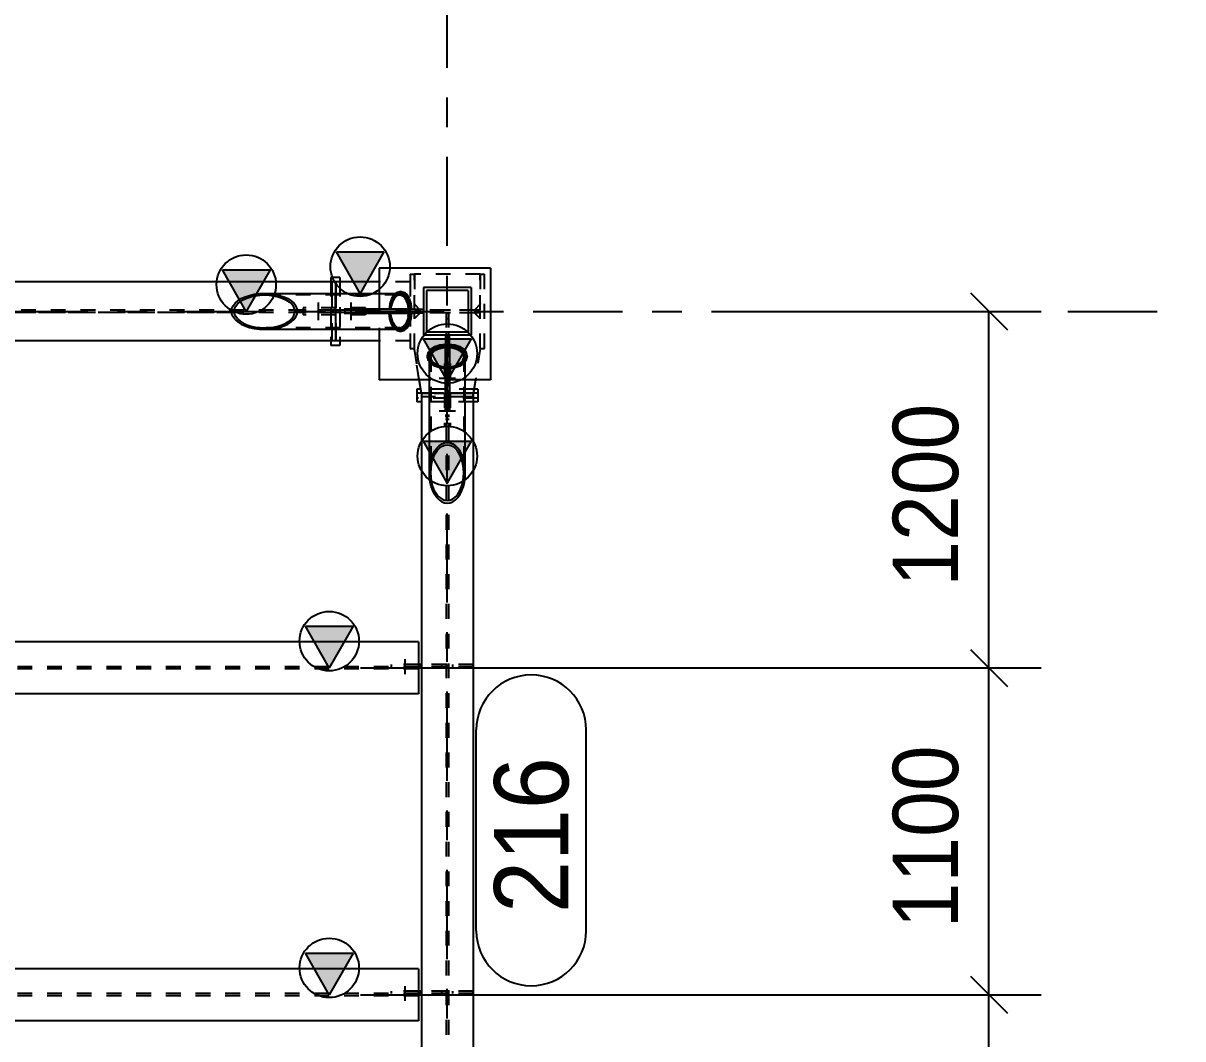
# Model space of a CAD drawing. Header units: millimetres. Extents: x 0 to 594, y 0 to 420.
# Drawn here: x 223.03 to 262.07, y 83.38 to 117.57 of the extents above; entities that cross this region are included whole.
import ezdxf

# ---------------------------------------------------------------- set-up
doc = ezdxf.new("R2010")
doc.units = ezdxf.units.MM
doc.header["$MEASUREMENT"] = 0
for name, pattern in [('XKITLINE00', [0]), ('XKITLINE02', [4, 2, -2]), ('XKITLINE03', [6, 3, -1, 1, -1]), ('XKITLINE04', [3, 0.5, -0.5, 0.5, -0.5, 0.5, -0.5])]:
    doc.linetypes.add(name, pattern=pattern)
for name, color, linetype in [('dimension', 7, 'Continuous'), ('grid', 7, 'Continuous'), ('mark', 7, 'Continuous'), ('part1', 7, 'Continuous')]:
    doc.layers.add(name, color=color, linetype=linetype)
doc.styles.add('STYLE_1', font='ARIAL.TTF', dxfattribs={"height": 0.2})

# ---------------------------------------------------------------- blocks, each defined once
blk = doc.blocks.new('*D1165')
at = {"layer": 'grid', "color": 4, "linetype": 'XKITLINE03'}
blk.add_line((263.741, 1183.221), (263.741, 1267.237), dxfattribs=at)
blk = doc.blocks.new('*D1167')
at = {"layer": 'grid', "color": 4, "linetype": 'XKITLINE03'}
blk.add_line((170.635, 1247.021), (288.503, 1247.021), dxfattribs=at)
blk = doc.blocks.new('*D1189')
at = {"layer": 'part1', "color": 2, "linetype": 'XKITLINE04'}
for p, q in [((262.491, 1248.271), (262.631, 1248.271)), ((262.491, 1248.271), (262.491, 1245.771)), ((262.631, 1247.066), (262.631, 1248.271)), ((264.851, 1247.066), (264.851, 1248.271)), ((264.851, 1248.271), (264.991, 1248.271)), ((264.991, 1245.771), (264.991, 1248.271)), ((264.851, 1247.066), (262.631, 1247.066)), ((262.631, 1245.771), (262.631, 1246.976)), ((264.851, 1246.976), (262.631, 1246.976)), ((264.851, 1245.771), (264.851, 1246.976)), ((262.491, 1245.771), (262.631, 1245.771)), ((264.851, 1245.771), (264.991, 1245.771))]:
    blk.add_line(p, q, dxfattribs=at)
blk = doc.blocks.new('*D1201')
at = {"layer": 'part1', "color": 0, "linetype": 'XKITLINE00'}
for p, q in [((256.971, 1247.021), (256.171, 1248.421)), ((256.171, 1248.421), (257.771, 1248.421)), ((257.771, 1248.421), (256.971, 1247.021)), ((259.971, 1248.016), (214.541, 1248.016)), ((259.851, 1248.016), (259.851, 1247.626)), ((259.971, 1248.016), (259.971, 1247.626)), ((259.851, 1246.416), (259.851, 1246.026)), ((259.971, 1246.416), (259.971, 1246.026)), ((259.971, 1246.026), (214.541, 1246.026))]:
    blk.add_line(p, q, dxfattribs=at)
at = {"layer": 'part1', "color": 2, "linetype": 'XKITLINE04'}
for p, q in [((259.851, 1247.626), (259.851, 1246.416)), ((259.971, 1247.626), (259.971, 1246.416)), ((259.971, 1247.061), (259.971, 1247.618)), ((259.891, 1247.061), (211.166, 1247.061)), ((259.591, 1247.061), (259.591, 1246.981)), ((259.891, 1247.061), (259.595, 1247.061)), ((259.891, 1247.061), (259.891, 1246.981)), ((259.971, 1246.981), (259.971, 1247.061)), ((256.48, 1246.981), (211.166, 1246.981)), ((259.891, 1246.981), (218.369, 1246.981)), ((259.971, 1246.981), (259.971, 1246.416))]:
    blk.add_line(p, q, dxfattribs=at)
at = {"layer": 'part1', "color": 0, "linetype": 'XKITLINE00'}
blk.add_circle((256.971, 1247.921), 1, dxfattribs=at)
at = {"layer": 'part1', "color": 0}
blk.add_solid([(256.171, 1248.421), (257.771, 1248.421), (256.171, 1248.421), (256.971, 1247.021)], dxfattribs=at)
blk = doc.blocks.new('*D1202')
at = {"layer": 'part1', "color": 0, "linetype": 'XKITLINE00'}
for p, q in [((263.741, 1244.699), (262.941, 1246.099)), ((262.941, 1246.099), (264.541, 1246.099)), ((264.541, 1246.099), (263.741, 1244.699)), ((263.136, 1245.481), (263.143, 1245.537)), ((263.136, 1241.587), (263.136, 1245.481)), ((263.143, 1245.537), (263.165, 1245.591)), ((263.165, 1245.591), (263.202, 1245.643)), ((263.202, 1245.643), (263.251, 1245.691)), ((263.251, 1245.691), (263.313, 1245.734)), ((263.313, 1245.734), (263.385, 1245.77)), ((263.385, 1245.77), (263.466, 1245.8)), ((263.466, 1245.8), (263.554, 1245.821)), ((263.554, 1245.821), (263.646, 1245.834)), ((263.646, 1245.834), (263.671, 1245.835)), ((263.671, 1245.835), (263.671, 1244.207)), ((263.811, 1245.835), (263.811, 1244.207)), ((263.811, 1245.835), (263.835, 1245.834)), ((263.835, 1245.834), (263.928, 1245.821)), ((263.928, 1245.821), (264.015, 1245.8)), ((264.015, 1245.8), (264.096, 1245.77)), ((264.096, 1245.77), (264.168, 1245.734)), ((264.168, 1245.734), (264.23, 1245.691)), ((264.23, 1245.691), (264.28, 1245.643)), ((264.316, 1245.591), (264.28, 1245.643)), ((264.338, 1245.537), (264.316, 1245.591)), ((264.346, 1245.481), (264.338, 1245.537)), ((264.346, 1241.587), (264.346, 1245.481)), ((263.671, 1244.207), (263.741, 1244.21)), ((263.741, 1244.21), (263.811, 1244.207)), ((263.313, 1242.31), (263.385, 1242.414)), ((263.348, 1242.25), (263.414, 1242.346)), ((263.385, 1242.414), (263.466, 1242.498)), ((263.414, 1242.346), (263.489, 1242.422)), ((263.466, 1242.498), (263.554, 1242.559)), ((263.489, 1242.422), (263.569, 1242.479)), ((263.554, 1242.559), (263.646, 1242.597)), ((263.569, 1242.479), (263.654, 1242.513)), ((263.646, 1242.597), (263.741, 1242.609)), ((263.654, 1242.513), (263.741, 1242.525)), ((263.741, 1242.609), (263.835, 1242.597)), ((263.741, 1242.525), (263.827, 1242.513)), ((263.827, 1242.513), (263.912, 1242.479)), ((263.835, 1242.597), (263.928, 1242.559)), ((263.912, 1242.479), (263.993, 1242.422)), ((263.928, 1242.559), (264.015, 1242.498)), ((264.067, 1242.346), (263.993, 1242.422)), ((264.096, 1242.414), (264.015, 1242.498)), ((264.133, 1242.25), (264.067, 1242.346)), ((264.168, 1242.31), (264.096, 1242.414)), ((263.165, 1241.903), (263.202, 1242.051)), ((263.202, 1242.051), (263.251, 1242.188)), ((263.213, 1241.877), (263.246, 1242.013)), ((263.246, 1242.013), (263.292, 1242.138)), ((263.251, 1242.188), (263.313, 1242.31)), ((263.292, 1242.138), (263.348, 1242.25)), ((264.19, 1242.138), (264.133, 1242.25)), ((264.23, 1242.188), (264.168, 1242.31)), ((264.235, 1242.013), (264.19, 1242.138)), ((264.28, 1242.051), (264.23, 1242.188)), ((264.268, 1241.877), (264.235, 1242.013)), ((264.316, 1241.903), (264.28, 1242.051)), ((263.136, 1241.587), (263.143, 1241.747)), ((263.143, 1241.427), (263.136, 1241.587)), ((263.143, 1241.747), (263.165, 1241.903)), ((263.186, 1241.587), (263.192, 1241.734)), ((263.192, 1241.44), (263.186, 1241.587)), ((263.192, 1241.734), (263.213, 1241.877)), ((264.289, 1241.734), (264.268, 1241.877)), ((264.296, 1241.587), (264.289, 1241.734)), ((264.289, 1241.44), (264.296, 1241.587)), ((264.338, 1241.747), (264.316, 1241.903)), ((264.346, 1241.587), (264.338, 1241.747)), ((264.338, 1241.427), (264.346, 1241.587)), ((263.165, 1241.271), (263.143, 1241.427)), ((263.202, 1241.123), (263.165, 1241.271)), ((263.213, 1241.297), (263.192, 1241.44)), ((263.246, 1241.161), (263.213, 1241.297)), ((263.292, 1241.036), (263.246, 1241.161)), ((264.19, 1241.036), (264.235, 1241.161)), ((264.235, 1241.161), (264.268, 1241.297)), ((264.268, 1241.297), (264.289, 1241.44)), ((264.28, 1241.123), (264.316, 1241.271)), ((264.316, 1241.271), (264.338, 1241.427)), ((263.251, 1240.986), (263.202, 1241.123)), ((263.313, 1240.864), (263.251, 1240.986)), ((263.348, 1240.924), (263.292, 1241.036)), ((263.385, 1240.76), (263.313, 1240.864)), ((263.414, 1240.828), (263.348, 1240.924)), ((263.489, 1240.751), (263.414, 1240.828)), ((263.993, 1240.751), (264.067, 1240.828)), ((264.067, 1240.828), (264.133, 1240.924)), ((264.096, 1240.76), (264.168, 1240.864)), ((264.133, 1240.924), (264.19, 1241.036)), ((264.168, 1240.864), (264.23, 1240.986)), ((264.23, 1240.986), (264.28, 1241.123)), ((263.466, 1240.676), (263.385, 1240.76)), ((263.466, 1240.676), (263.554, 1240.615)), ((263.489, 1240.751), (263.569, 1240.695)), ((263.554, 1240.615), (263.646, 1240.577)), ((263.569, 1240.695), (263.654, 1240.661)), ((263.646, 1240.577), (263.741, 1240.565)), ((263.654, 1240.661), (263.741, 1240.649)), ((263.741, 1240.649), (263.827, 1240.661)), ((263.741, 1240.565), (263.835, 1240.577)), ((263.827, 1240.661), (263.912, 1240.695)), ((263.835, 1240.577), (263.928, 1240.615)), ((263.912, 1240.695), (263.993, 1240.751)), ((263.928, 1240.615), (264.015, 1240.676)), ((264.015, 1240.676), (264.096, 1240.76))]:
    blk.add_line(p, q, dxfattribs=at)
at = {"layer": 'part1', "color": 2, "linetype": 'XKITLINE04'}
for p, q in [((263.143, 1245.425), (263.136, 1245.481)), ((263.186, 1245.481), (263.192, 1245.532)), ((263.192, 1245.429), (263.186, 1245.481)), ((263.186, 1245.481), (263.186, 1241.587)), ((263.192, 1245.532), (263.213, 1245.582)), ((263.213, 1245.582), (263.246, 1245.63)), ((263.246, 1245.63), (263.292, 1245.674)), ((263.292, 1245.674), (263.348, 1245.713)), ((263.348, 1245.713), (263.414, 1245.746)), ((263.414, 1245.746), (263.489, 1245.773)), ((263.489, 1245.773), (263.569, 1245.793)), ((263.569, 1245.793), (263.654, 1245.805)), ((263.654, 1245.805), (263.671, 1245.806)), ((263.671, 1245.806), (263.671, 1245.835)), ((263.811, 1245.806), (263.827, 1245.805)), ((263.827, 1245.805), (263.912, 1245.793)), ((263.912, 1245.793), (263.993, 1245.773)), ((263.993, 1245.773), (264.067, 1245.746)), ((264.067, 1245.746), (264.133, 1245.713)), ((264.133, 1245.713), (264.19, 1245.674)), ((264.19, 1245.674), (264.235, 1245.63)), ((264.268, 1245.582), (264.235, 1245.63)), ((264.289, 1245.532), (264.268, 1245.582)), ((264.296, 1245.481), (264.289, 1245.532)), ((264.289, 1245.429), (264.296, 1245.481)), ((264.296, 1245.481), (264.296, 1241.587)), ((264.338, 1245.425), (264.346, 1245.481)), ((263.165, 1245.37), (263.143, 1245.425)), ((263.202, 1245.318), (263.165, 1245.37)), ((263.213, 1245.379), (263.192, 1245.429)), ((263.251, 1245.27), (263.202, 1245.318)), ((263.246, 1245.331), (263.213, 1245.379)), ((263.246, 1245.331), (263.292, 1245.287)), ((263.251, 1245.27), (263.313, 1245.227)), ((263.292, 1245.287), (263.348, 1245.248)), ((263.313, 1245.227), (263.385, 1245.191)), ((263.348, 1245.248), (263.414, 1245.215)), ((263.385, 1245.191), (263.466, 1245.161)), ((263.414, 1245.215), (263.489, 1245.188)), ((263.466, 1245.161), (263.554, 1245.14)), ((263.489, 1245.188), (263.569, 1245.168)), ((263.554, 1245.14), (263.646, 1245.127)), ((263.569, 1245.168), (263.654, 1245.156)), ((263.646, 1245.127), (263.671, 1245.126)), ((263.654, 1245.156), (263.671, 1245.155)), ((263.811, 1245.155), (263.827, 1245.156)), ((263.811, 1245.126), (263.835, 1245.127)), ((263.827, 1245.156), (263.912, 1245.168)), ((263.835, 1245.127), (263.928, 1245.14)), ((263.912, 1245.168), (263.993, 1245.188)), ((263.928, 1245.14), (264.015, 1245.161)), ((263.993, 1245.188), (264.067, 1245.215)), ((264.015, 1245.161), (264.096, 1245.191)), ((264.067, 1245.215), (264.133, 1245.248)), ((264.096, 1245.191), (264.168, 1245.227)), ((264.133, 1245.248), (264.19, 1245.287)), ((264.168, 1245.227), (264.23, 1245.27)), ((264.19, 1245.287), (264.235, 1245.331)), ((264.23, 1245.27), (264.28, 1245.318)), ((264.235, 1245.331), (264.268, 1245.379)), ((264.268, 1245.379), (264.289, 1245.429)), ((264.28, 1245.318), (264.316, 1245.37)), ((264.316, 1245.37), (264.338, 1245.425)), ((263.671, 1244.207), (263.671, 1243.498)), ((263.671, 1244.178), (263.741, 1244.181)), ((263.741, 1244.181), (263.811, 1244.178)), ((263.811, 1244.207), (263.811, 1243.498)), ((263.671, 1243.527), (263.741, 1243.524)), ((263.741, 1243.524), (263.811, 1243.527)), ((263.671, 1243.498), (263.741, 1243.494)), ((263.741, 1243.494), (263.811, 1243.498))]:
    blk.add_line(p, q, dxfattribs=at)
at = {"layer": 'part1', "color": 0, "linetype": 'XKITLINE00'}
blk.add_circle((263.741, 1245.599), 1, dxfattribs=at)
at = {"layer": 'part1', "color": 0}
blk.add_solid([(262.941, 1246.099), (264.541, 1246.099), (262.941, 1246.099), (263.741, 1244.699)], dxfattribs=at)
blk = doc.blocks.new('*D1204')
at = {"layer": 'part1', "color": 0, "linetype": 'XKITLINE00'}
for p, q in [((259.766, 1235.021), (258.966, 1236.421)), ((258.966, 1236.421), (260.566, 1236.421)), ((260.566, 1236.421), (259.766, 1235.021)), ((230.216, 1235.896), (230.216, 1234.146)), ((262.766, 1235.896), (230.216, 1235.896)), ((262.766, 1235.896), (262.766, 1234.146)), ((262.766, 1234.146), (230.216, 1234.146))]:
    blk.add_line(p, q, dxfattribs=at)
at = {"layer": 'part1', "color": 2, "linetype": 'XKITLINE04'}
for p, q in [((262.766, 1235.056), (230.216, 1235.056)), ((262.766, 1234.986), (230.216, 1234.986))]:
    blk.add_line(p, q, dxfattribs=at)
at = {"layer": 'part1', "color": 0, "linetype": 'XKITLINE00'}
blk.add_circle((259.766, 1235.921), 1, dxfattribs=at)
at = {"layer": 'part1', "color": 0}
blk.add_solid([(258.966, 1236.421), (260.566, 1236.421), (258.966, 1236.421), (259.766, 1235.021)], dxfattribs=at)
blk = doc.blocks.new('*D1205')
at = {"layer": 'part1', "color": 0, "linetype": 'XKITLINE00'}
for p, q in [((259.766, 1224.021), (258.966, 1225.421)), ((258.966, 1225.421), (260.566, 1225.421)), ((260.566, 1225.421), (259.766, 1224.021)), ((230.216, 1224.896), (230.216, 1223.146)), ((262.766, 1224.896), (230.216, 1224.896)), ((262.766, 1224.896), (262.766, 1223.146)), ((262.766, 1223.146), (230.216, 1223.146))]:
    blk.add_line(p, q, dxfattribs=at)
at = {"layer": 'part1', "color": 2, "linetype": 'XKITLINE04'}
for p, q in [((262.766, 1224.056), (230.216, 1224.056)), ((262.766, 1223.986), (230.216, 1223.986))]:
    blk.add_line(p, q, dxfattribs=at)
at = {"layer": 'part1', "color": 0, "linetype": 'XKITLINE00'}
blk.add_circle((259.766, 1224.921), 1, dxfattribs=at)
at = {"layer": 'part1', "color": 0}
blk.add_solid([(258.966, 1225.421), (260.566, 1225.421), (258.966, 1225.421), (259.766, 1224.021)], dxfattribs=at)
blk = doc.blocks.new('*D1207')
at = {"layer": 'part1', "color": 0, "linetype": 'XKITLINE00'}
for p, q in [((259.991, 1248.016), (259.991, 1247.626)), ((261.441, 1248.016), (259.991, 1248.016)), ((259.991, 1246.416), (259.991, 1246.026)), ((261.441, 1246.026), (259.991, 1246.026))]:
    blk.add_line(p, q, dxfattribs=at)
at = {"layer": 'part1', "color": 2, "linetype": 'XKITLINE04'}
for p, q in [((262.491, 1248.016), (261.441, 1248.016)), ((262.491, 1248.016), (262.491, 1246.026)), ((259.991, 1247.626), (259.991, 1246.416)), ((262.491, 1247.061), (259.991, 1247.061)), ((260.291, 1247.061), (260.291, 1246.981)), ((262.491, 1246.981), (259.991, 1246.981)), ((262.491, 1246.026), (261.441, 1246.026))]:
    blk.add_line(p, q, dxfattribs=at)
blk = doc.blocks.new('*D1208')
at = {"layer": 'part1', "color": 0, "linetype": 'XKITLINE00'}
for p, q in [((265.191, 1248.471), (261.441, 1248.471)), ((261.441, 1248.471), (261.441, 1247.626)), ((265.191, 1248.471), (265.191, 1244.721)), ((261.441, 1247.091), (261.441, 1247.081)), ((261.441, 1246.961), (261.441, 1246.951)), ((261.441, 1246.416), (261.441, 1244.721)), ((263.136, 1244.721), (261.441, 1244.721)), ((263.681, 1244.721), (263.671, 1244.721)), ((263.811, 1244.721), (263.801, 1244.721)), ((265.191, 1244.721), (264.346, 1244.721))]:
    blk.add_line(p, q, dxfattribs=at)
at = {"layer": 'part1', "color": 2, "linetype": 'XKITLINE04'}
for p, q in [((261.441, 1248.471), (261.441, 1244.721)), ((261.441, 1247.626), (261.441, 1247.091)), ((261.441, 1247.081), (261.441, 1246.961)), ((265.191, 1244.721), (261.441, 1244.721)), ((263.801, 1244.721), (263.681, 1244.721)), ((264.346, 1244.721), (263.811, 1244.721))]:
    blk.add_line(p, q, dxfattribs=at)
blk = doc.blocks.new('*D1209')
at = {"layer": 'part1', "color": 0, "linetype": 'XKITLINE00'}
for p, q in [((263.681, 1246.221), (263.681, 1244.208)), ((263.801, 1246.221), (263.801, 1244.208)), ((263.681, 1244.345), (263.801, 1244.345))]:
    blk.add_line(p, q, dxfattribs=at)
at = {"layer": 'part1', "color": 2, "linetype": 'XKITLINE04'}
for p, q in [((263.681, 1246.221), (263.801, 1246.221)), ((263.681, 1246.221), (263.801, 1246.221)), ((263.681, 1246.021), (263.801, 1246.021)), ((263.681, 1244.721), (263.801, 1244.721)), ((263.681, 1244.345), (263.681, 1243.392)), ((263.801, 1244.345), (263.801, 1243.392)), ((263.681, 1243.392), (263.801, 1243.392))]:
    blk.add_line(p, q, dxfattribs=at)
blk = doc.blocks.new('*D1210')
at = {"layer": 'part1', "color": 2, "linetype": 'XKITLINE04'}
for p, q in [((260.899, 1247.081), (260.023, 1247.081)), ((260.023, 1246.961), (260.023, 1247.081)), ((261.441, 1246.961), (261.441, 1247.081)), ((262.741, 1246.961), (262.741, 1247.081)), ((262.941, 1247.081), (262.941, 1246.961)), ((260.899, 1246.961), (260.023, 1246.961))]:
    blk.add_line(p, q, dxfattribs=at)
at = {"layer": 'part1', "color": 0, "linetype": 'XKITLINE00'}
for p, q in [((262.941, 1247.081), (260.771, 1247.081)), ((260.899, 1246.961), (260.899, 1247.081)), ((262.941, 1246.961), (260.771, 1246.961))]:
    blk.add_line(p, q, dxfattribs=at)
blk = doc.blocks.new('*D1211')
at = {"layer": 'part1', "color": 2, "linetype": 'XKITLINE04'}
for p, q in [((262.55, 1246.961), (261.779, 1246.961)), ((261.804, 1246.77), (261.78, 1246.951)), ((261.859, 1246.601), (261.804, 1246.77)), ((261.804, 1246.77), (261.855, 1246.77)), ((261.855, 1246.77), (261.829, 1246.961)), ((261.909, 1246.601), (261.855, 1246.77)), ((261.937, 1246.469), (261.859, 1246.601)), ((261.988, 1246.469), (261.909, 1246.601)), ((261.998, 1246.416), (261.937, 1246.469)), ((262.084, 1246.385), (261.988, 1246.469)), ((262.19, 1246.356), (262.084, 1246.385))]:
    blk.add_line(p, q, dxfattribs=at)
at = {"layer": 'part1', "color": 0, "linetype": 'XKITLINE00'}
for p, q in [((261.78, 1246.951), (261.779, 1246.961)), ((262.42, 1246.601), (262.474, 1246.77)), ((262.47, 1246.601), (262.525, 1246.77)), ((262.474, 1246.77), (262.499, 1246.961)), ((262.474, 1246.77), (262.525, 1246.77)), ((262.525, 1246.77), (262.55, 1246.961)), ((262.034, 1246.385), (261.998, 1246.416)), ((262.034, 1246.385), (262.139, 1246.356)), ((262.139, 1246.356), (262.245, 1246.385)), ((262.139, 1246.356), (262.19, 1246.356)), ((262.19, 1246.356), (262.295, 1246.385)), ((262.245, 1246.385), (262.341, 1246.469)), ((262.295, 1246.385), (262.391, 1246.469)), ((262.341, 1246.469), (262.42, 1246.601)), ((262.391, 1246.469), (262.47, 1246.601))]:
    blk.add_line(p, q, dxfattribs=at)
blk = doc.blocks.new('*D1212')
at = {"layer": 'part1', "color": 0, "linetype": 'XKITLINE00'}
for p, q in [((263.321, 1245.834), (263.49, 1245.893)), ((263.321, 1245.786), (263.49, 1245.845)), ((263.49, 1245.893), (263.681, 1245.921)), ((263.49, 1245.845), (263.49, 1245.893)), ((263.49, 1245.845), (263.681, 1245.872)), ((263.076, 1245.529), (263.105, 1245.644)), ((263.076, 1245.481), (263.105, 1245.595)), ((263.076, 1245.481), (263.076, 1245.529)), ((263.105, 1245.366), (263.076, 1245.481)), ((263.105, 1245.644), (263.189, 1245.749)), ((263.105, 1245.595), (263.189, 1245.7)), ((263.189, 1245.749), (263.321, 1245.834)), ((263.189, 1245.7), (263.321, 1245.786)), ((263.136, 1245.327), (263.105, 1245.366)), ((263.681, 1245.089), (263.671, 1245.09))]:
    blk.add_line(p, q, dxfattribs=at)
at = {"layer": 'part1', "color": 2, "linetype": 'XKITLINE04'}
for p, q in [((263.681, 1245.921), (263.681, 1245.089)), ((263.105, 1245.414), (263.076, 1245.529)), ((263.189, 1245.309), (263.105, 1245.414)), ((263.189, 1245.261), (263.136, 1245.327)), ((263.321, 1245.224), (263.189, 1245.309)), ((263.321, 1245.175), (263.189, 1245.261)), ((263.49, 1245.164), (263.321, 1245.224)), ((263.49, 1245.116), (263.321, 1245.175)), ((263.49, 1245.116), (263.49, 1245.164)), ((263.681, 1245.137), (263.49, 1245.164)), ((263.671, 1245.09), (263.49, 1245.116))]:
    blk.add_line(p, q, dxfattribs=at)
blk = doc.blocks.new('*D1213')
at = {"layer": 'part1', "color": 2, "linetype": 'XKITLINE04'}
for p, q in [((261.859, 1247.44), (261.804, 1247.271)), ((261.909, 1247.44), (261.855, 1247.271)), ((261.937, 1247.573), (261.859, 1247.44)), ((261.988, 1247.573), (261.909, 1247.44)), ((261.998, 1247.626), (261.937, 1247.573)), ((262.084, 1247.657), (261.988, 1247.573)), ((262.19, 1247.686), (262.084, 1247.657)), ((262.55, 1247.081), (261.779, 1247.081)), ((261.804, 1247.271), (261.78, 1247.091)), ((261.804, 1247.271), (261.855, 1247.271)), ((261.855, 1247.271), (261.829, 1247.081))]:
    blk.add_line(p, q, dxfattribs=at)
at = {"layer": 'part1', "color": 0, "linetype": 'XKITLINE00'}
for p, q in [((262.034, 1247.657), (261.998, 1247.626)), ((262.034, 1247.657), (262.139, 1247.686)), ((262.139, 1247.686), (262.19, 1247.686)), ((262.139, 1247.686), (262.245, 1247.657)), ((262.19, 1247.686), (262.295, 1247.657)), ((262.245, 1247.657), (262.341, 1247.573)), ((262.295, 1247.657), (262.391, 1247.573)), ((262.42, 1247.44), (262.341, 1247.573)), ((262.47, 1247.44), (262.391, 1247.573)), ((262.474, 1247.271), (262.42, 1247.44)), ((262.525, 1247.271), (262.47, 1247.44)), ((261.78, 1247.091), (261.779, 1247.081)), ((262.474, 1247.271), (262.525, 1247.271)), ((262.499, 1247.081), (262.474, 1247.271)), ((262.55, 1247.081), (262.525, 1247.271))]:
    blk.add_line(p, q, dxfattribs=at)
blk = doc.blocks.new('*D1214')
at = {"layer": 'part1', "color": 2, "linetype": 'XKITLINE04'}
for p, q in [((263.801, 1245.921), (263.801, 1245.089)), ((264.406, 1245.529), (264.377, 1245.414)), ((263.991, 1245.164), (263.801, 1245.137)), ((263.991, 1245.116), (263.811, 1245.09)), ((264.16, 1245.224), (263.991, 1245.164)), ((264.16, 1245.175), (263.991, 1245.116)), ((263.991, 1245.116), (263.991, 1245.164)), ((264.292, 1245.309), (264.16, 1245.224)), ((264.292, 1245.261), (264.16, 1245.175)), ((264.377, 1245.414), (264.292, 1245.309)), ((264.346, 1245.327), (264.292, 1245.261))]:
    blk.add_line(p, q, dxfattribs=at)
at = {"layer": 'part1', "color": 0, "linetype": 'XKITLINE00'}
for p, q in [((263.801, 1245.921), (263.991, 1245.893)), ((263.801, 1245.872), (263.991, 1245.845)), ((263.991, 1245.893), (264.16, 1245.834)), ((263.991, 1245.845), (263.991, 1245.893)), ((263.991, 1245.845), (264.16, 1245.786)), ((264.16, 1245.834), (264.292, 1245.749)), ((264.16, 1245.786), (264.292, 1245.7)), ((264.377, 1245.644), (264.292, 1245.749)), ((264.377, 1245.595), (264.292, 1245.7)), ((264.406, 1245.529), (264.377, 1245.644)), ((264.406, 1245.481), (264.377, 1245.595)), ((264.377, 1245.366), (264.406, 1245.481)), ((264.406, 1245.481), (264.406, 1245.529)), ((263.811, 1245.09), (263.801, 1245.089)), ((264.377, 1245.366), (264.346, 1245.327))]:
    blk.add_line(p, q, dxfattribs=at)
blk = doc.blocks.new('*D1215')
at = {"layer": 'part1', "color": 0, "linetype": 'XKITLINE00'}
for p, q in [((260.805, 1247.626), (260.005, 1249.026)), ((260.005, 1249.026), (261.605, 1249.026)), ((261.605, 1249.026), (260.805, 1247.626)), ((256.687, 1247.376), (256.8, 1247.449)), ((256.761, 1247.347), (256.865, 1247.413)), ((256.8, 1247.449), (256.933, 1247.51)), ((256.865, 1247.413), (256.987, 1247.47)), ((256.933, 1247.51), (257.082, 1247.56)), ((256.987, 1247.47), (257.123, 1247.515)), ((257.082, 1247.56), (257.243, 1247.596)), ((257.123, 1247.515), (257.271, 1247.549)), ((257.243, 1247.596), (257.413, 1247.618)), ((257.271, 1247.549), (257.427, 1247.569)), ((257.413, 1247.618), (257.587, 1247.626)), ((257.427, 1247.569), (257.587, 1247.576)), ((257.587, 1247.626), (262.139, 1247.626)), ((257.587, 1247.626), (257.76, 1247.618)), ((257.587, 1247.576), (257.746, 1247.569)), ((257.746, 1247.569), (257.902, 1247.549)), ((257.76, 1247.618), (257.93, 1247.596)), ((257.902, 1247.549), (258.05, 1247.515)), ((257.93, 1247.596), (258.091, 1247.56)), ((258.05, 1247.515), (258.186, 1247.47)), ((258.091, 1247.56), (258.24, 1247.51)), ((258.186, 1247.47), (258.308, 1247.413)), ((258.24, 1247.51), (258.373, 1247.449)), ((258.308, 1247.413), (258.412, 1247.347)), ((258.373, 1247.449), (258.486, 1247.376)), ((262.139, 1247.626), (262.191, 1247.618)), ((262.191, 1247.618), (262.241, 1247.596)), ((262.241, 1247.596), (262.289, 1247.56)), ((262.333, 1247.51), (262.289, 1247.56)), ((262.372, 1247.449), (262.333, 1247.51)), ((262.405, 1247.376), (262.372, 1247.449)), ((256.474, 1247.021), (256.488, 1247.115)), ((256.488, 1246.926), (256.474, 1247.021)), ((256.488, 1247.115), (256.529, 1247.208)), ((256.529, 1247.208), (256.596, 1247.295)), ((256.566, 1247.021), (256.579, 1247.108)), ((256.579, 1246.934), (256.566, 1247.021)), ((256.579, 1247.108), (256.616, 1247.192)), ((256.596, 1247.295), (256.687, 1247.376)), ((256.616, 1247.192), (256.678, 1247.273)), ((256.678, 1247.273), (256.761, 1247.347)), ((258.412, 1247.347), (258.496, 1247.273)), ((258.486, 1247.376), (258.577, 1247.295)), ((258.557, 1247.192), (258.496, 1247.273)), ((258.594, 1247.108), (258.557, 1247.192)), ((258.644, 1247.208), (258.577, 1247.295)), ((258.607, 1247.021), (258.594, 1247.108)), ((258.594, 1246.934), (258.607, 1247.021)), ((258.685, 1247.115), (258.644, 1247.208)), ((258.699, 1247.021), (258.685, 1247.115)), ((258.685, 1246.926), (258.699, 1247.021)), ((260.773, 1247.021), (260.77, 1247.091)), ((262.465, 1247.091), (260.77, 1247.091)), ((260.77, 1246.951), (260.773, 1247.021)), ((262.432, 1247.295), (262.405, 1247.376)), ((262.452, 1247.208), (262.432, 1247.295)), ((262.464, 1247.115), (262.452, 1247.208)), ((262.465, 1247.091), (262.464, 1247.115)), ((256.529, 1246.834), (256.488, 1246.926)), ((256.596, 1246.746), (256.529, 1246.834)), ((256.616, 1246.849), (256.579, 1246.934)), ((256.596, 1246.746), (256.687, 1246.665)), ((256.678, 1246.769), (256.616, 1246.849)), ((256.678, 1246.769), (256.761, 1246.695)), ((256.687, 1246.665), (256.8, 1246.593)), ((256.761, 1246.695), (256.865, 1246.628)), ((256.865, 1246.628), (256.987, 1246.572)), ((258.186, 1246.572), (258.308, 1246.628)), ((258.308, 1246.628), (258.412, 1246.695)), ((258.373, 1246.593), (258.486, 1246.665)), ((258.412, 1246.695), (258.496, 1246.769)), ((258.486, 1246.665), (258.577, 1246.746)), ((258.496, 1246.769), (258.557, 1246.849)), ((258.557, 1246.849), (258.594, 1246.934)), ((258.577, 1246.746), (258.644, 1246.834)), ((258.644, 1246.834), (258.685, 1246.926)), ((262.465, 1246.951), (260.77, 1246.951)), ((262.372, 1246.593), (262.405, 1246.665)), ((262.405, 1246.665), (262.432, 1246.746)), ((262.432, 1246.746), (262.452, 1246.834)), ((262.452, 1246.834), (262.464, 1246.926)), ((262.464, 1246.926), (262.465, 1246.951)), ((256.8, 1246.593), (256.933, 1246.531)), ((256.933, 1246.531), (257.082, 1246.482)), ((256.987, 1246.572), (257.123, 1246.526)), ((257.082, 1246.482), (257.243, 1246.445)), ((257.123, 1246.526), (257.271, 1246.493)), ((257.243, 1246.445), (257.413, 1246.423)), ((257.271, 1246.493), (257.427, 1246.473)), ((257.413, 1246.423), (257.587, 1246.416)), ((257.427, 1246.473), (257.587, 1246.466)), ((257.587, 1246.466), (257.746, 1246.473)), ((257.587, 1246.416), (257.76, 1246.423)), ((257.587, 1246.416), (262.139, 1246.416)), ((257.746, 1246.473), (257.902, 1246.493)), ((257.76, 1246.423), (257.93, 1246.445)), ((257.902, 1246.493), (258.05, 1246.526)), ((257.93, 1246.445), (258.091, 1246.482)), ((258.05, 1246.526), (258.186, 1246.572)), ((258.091, 1246.482), (258.24, 1246.531)), ((258.24, 1246.531), (258.373, 1246.593)), ((262.139, 1246.416), (262.191, 1246.423)), ((262.191, 1246.423), (262.241, 1246.445)), ((262.241, 1246.445), (262.289, 1246.482)), ((262.289, 1246.482), (262.333, 1246.531)), ((262.333, 1246.531), (262.372, 1246.593))]:
    blk.add_line(p, q, dxfattribs=at)
at = {"layer": 'part1', "color": 2, "linetype": 'XKITLINE04'}
for p, q in [((262.139, 1247.576), (257.587, 1247.576)), ((261.873, 1247.376), (261.906, 1247.449)), ((261.926, 1247.413), (261.895, 1247.347)), ((261.906, 1247.449), (261.946, 1247.51)), ((261.962, 1247.47), (261.926, 1247.413)), ((261.946, 1247.51), (261.99, 1247.56)), ((262.002, 1247.515), (261.962, 1247.47)), ((262.038, 1247.596), (261.99, 1247.56)), ((262.002, 1247.515), (262.046, 1247.549)), ((262.038, 1247.596), (262.088, 1247.618)), ((262.092, 1247.569), (262.046, 1247.549)), ((262.088, 1247.618), (262.139, 1247.626)), ((262.092, 1247.569), (262.139, 1247.576)), ((262.139, 1247.576), (262.186, 1247.569)), ((262.186, 1247.569), (262.233, 1247.549)), ((262.233, 1247.549), (262.276, 1247.515)), ((262.317, 1247.47), (262.276, 1247.515)), ((262.353, 1247.413), (262.317, 1247.47)), ((262.383, 1247.347), (262.353, 1247.413)), ((260.115, 1247.021), (260.118, 1247.091)), ((260.118, 1246.951), (260.115, 1247.021)), ((260.77, 1247.091), (260.118, 1247.091)), ((260.142, 1247.021), (260.145, 1247.091)), ((260.145, 1246.951), (260.142, 1247.021)), ((260.746, 1247.021), (260.743, 1247.091)), ((260.743, 1246.951), (260.746, 1247.021)), ((261.813, 1247.091), (261.814, 1247.115)), ((261.814, 1247.115), (261.826, 1247.208)), ((261.826, 1247.208), (261.846, 1247.295)), ((261.84, 1247.091), (261.841, 1247.108)), ((261.841, 1247.108), (261.842, 1247.115)), ((261.842, 1247.115), (261.852, 1247.192)), ((261.846, 1247.295), (261.873, 1247.376)), ((261.87, 1247.273), (261.852, 1247.192)), ((261.895, 1247.347), (261.87, 1247.273)), ((262.408, 1247.273), (262.383, 1247.347)), ((262.426, 1247.192), (262.408, 1247.273)), ((262.436, 1247.115), (262.426, 1247.192)), ((262.437, 1247.108), (262.436, 1247.115)), ((262.438, 1247.091), (262.437, 1247.108)), ((260.77, 1246.951), (260.118, 1246.951)), ((261.814, 1246.926), (261.813, 1246.951)), ((261.826, 1246.834), (261.814, 1246.926)), ((261.846, 1246.746), (261.826, 1246.834)), ((261.841, 1246.934), (261.84, 1246.951)), ((261.852, 1246.849), (261.841, 1246.934)), ((261.873, 1246.665), (261.846, 1246.746)), ((261.87, 1246.769), (261.852, 1246.849)), ((261.895, 1246.695), (261.87, 1246.769)), ((261.906, 1246.593), (261.873, 1246.665)), ((261.926, 1246.628), (261.895, 1246.695)), ((261.962, 1246.572), (261.926, 1246.628)), ((262.353, 1246.628), (262.317, 1246.572)), ((262.383, 1246.695), (262.353, 1246.628)), ((262.408, 1246.769), (262.383, 1246.695)), ((262.426, 1246.849), (262.408, 1246.769)), ((262.426, 1246.849), (262.437, 1246.934)), ((262.437, 1246.934), (262.438, 1246.951)), ((262.139, 1246.466), (257.587, 1246.466)), ((261.946, 1246.531), (261.906, 1246.593)), ((261.99, 1246.482), (261.946, 1246.531)), ((261.998, 1246.531), (261.962, 1246.572)), ((261.99, 1246.482), (262.038, 1246.445)), ((262.002, 1246.526), (261.998, 1246.531)), ((262.002, 1246.526), (262.046, 1246.493)), ((262.038, 1246.445), (262.088, 1246.423)), ((262.046, 1246.493), (262.092, 1246.473)), ((262.088, 1246.423), (262.139, 1246.416)), ((262.092, 1246.473), (262.139, 1246.466)), ((262.139, 1246.466), (262.186, 1246.473)), ((262.233, 1246.493), (262.186, 1246.473)), ((262.233, 1246.493), (262.276, 1246.526)), ((262.276, 1246.526), (262.281, 1246.531)), ((262.281, 1246.531), (262.317, 1246.572))]:
    blk.add_line(p, q, dxfattribs=at)
at = {"layer": 'part1', "color": 0, "linetype": 'XKITLINE00'}
blk.add_circle((260.805, 1248.526), 1, dxfattribs=at)
at = {"layer": 'part1', "color": 0}
blk.add_solid([(260.005, 1249.026), (261.605, 1249.026), (260.005, 1249.026), (260.805, 1247.626)], dxfattribs=at)
blk = doc.blocks.new('*D1217')
at = {"layer": 'part1', "color": 0, "linetype": 'XKITLINE00'}
for p, q in [((262.941, 1247.821), (262.941, 1246.221)), ((264.541, 1247.821), (262.941, 1247.821)), ((264.541, 1247.821), (264.541, 1246.221)), ((263.041, 1247.721), (263.041, 1246.321)), ((264.441, 1247.721), (263.041, 1247.721)), ((264.441, 1247.721), (264.441, 1246.321)), ((264.441, 1246.321), (263.041, 1246.321)), ((264.541, 1246.221), (262.941, 1246.221))]:
    blk.add_line(p, q, dxfattribs=at)
blk = doc.blocks.new('*D1264')
at = {"layer": 'dimension', "color": 1, "linetype": 'XKITLINE00'}
for p, q in [((281.355, 1224.643), (282.6, 1223.399)), ((260.818, 1224.021), (283.738, 1224.021)), ((281.978, 1213.221), (281.978, 1224.021)), ((281.355, 1213.843), (282.6, 1212.599)), ((274.135, 1213.221), (283.738, 1213.221))]:
    blk.add_line(p, q, dxfattribs=at)
at = {"layer": 'dimension', "color": 1, "style": 'STYLE_1', "width": 0.9}
blk.add_text('1080', height=2.2, rotation=90.0002, dxfattribs=at).set_placement((280.938, 1215.357))
blk = doc.blocks.new('*D1286')
at = {"layer": 'part1', "color": 0, "linetype": 'XKITLINE00'}
for p, q in [((263.136, 1244.251), (262.866, 1244.251)), ((262.866, 1244.251), (262.866, 1218.191)), ((263.136, 1244.141), (262.866, 1244.141)), ((263.681, 1244.251), (263.671, 1244.251)), ((263.811, 1244.251), (263.801, 1244.251)), ((264.616, 1244.251), (264.346, 1244.251)), ((264.616, 1244.141), (264.346, 1244.141)), ((264.616, 1244.141), (264.616, 1244.251)), ((264.616, 1244.141), (264.616, 1218.191)), ((263.741, 1241.251), (262.941, 1242.651)), ((262.941, 1242.651), (264.541, 1242.651)), ((264.541, 1242.651), (263.741, 1241.251)), ((264.616, 1218.301), (262.866, 1218.301)), ((264.616, 1218.191), (262.866, 1218.191))]:
    blk.add_line(p, q, dxfattribs=at)
at = {"layer": 'part1', "color": 2, "linetype": 'XKITLINE04'}
for p, q in [((263.801, 1244.251), (263.136, 1244.251)), ((264.346, 1244.141), (263.136, 1244.141)), ((263.681, 1244.251), (263.706, 1244.251)), ((263.706, 1244.171), (263.706, 1218.516)), ((263.706, 1244.171), (263.706, 1243.926)), ((263.776, 1244.171), (263.706, 1244.171)), ((263.776, 1243.921), (263.706, 1243.921)), ((263.776, 1244.171), (263.776, 1218.516)), ((263.776, 1244.122), (263.776, 1243.926)), ((264.346, 1244.251), (263.811, 1244.251)), ((264.616, 1244.251), (264.616, 1244.141)), ((263.776, 1218.521), (263.706, 1218.521)), ((263.706, 1218.516), (263.706, 1218.271)), ((263.776, 1218.516), (263.776, 1218.271)), ((263.776, 1218.271), (263.706, 1218.271)), ((263.776, 1218.301), (264.616, 1218.301))]:
    blk.add_line(p, q, dxfattribs=at)
at = {"layer": 'part1', "color": 0, "linetype": 'XKITLINE00'}
blk.add_circle((263.741, 1242.151), 1, dxfattribs=at)
at = {"layer": 'part1', "color": 0}
blk.add_solid([(262.941, 1242.651), (264.541, 1242.651), (262.941, 1242.651), (263.741, 1241.251)], dxfattribs=at)
blk = doc.blocks.new('*D1287')
at = {"layer": 'part1', "color": 0, "linetype": 'XKITLINE02'}
blk.add_line((262.316, 1224.311), (262.316, 1223.811), dxfattribs=at)
blk.add_line((262.316, 1224.311), (262.316, 1223.811), dxfattribs=at)
blk.add_line((262.316, 1224.311), (262.316, 1223.811), dxfattribs=at)
blk = doc.blocks.new('*D1288')
at = {"layer": 'part1', "color": 2, "linetype": 'XKITLINE04'}
for p, q in [((263.776, 1224.056), (263.776, 1224.136)), ((264.616, 1224.136), (263.776, 1224.136)), ((263.776, 1224.056), (263.776, 1224.136)), ((264.616, 1224.056), (263.776, 1224.056)), ((263.926, 1224.056), (263.926, 1224.136)), ((263.926, 1224.056), (263.926, 1224.136)), ((264.616, 1224.056), (264.616, 1224.136)), ((264.616, 1224.056), (264.616, 1224.136))]:
    blk.add_line(p, q, dxfattribs=at)
blk = doc.blocks.new('*D1289')
at = {"layer": 'part1', "color": 2, "linetype": 'XKITLINE04'}
for p, q in [((262.766, 1224.136), (261.866, 1224.136)), ((261.866, 1224.056), (261.866, 1224.136)), ((261.866, 1224.056), (261.866, 1224.136)), ((262.766, 1224.056), (261.866, 1224.056)), ((262.816, 1224.056), (262.816, 1224.136)), ((262.856, 1224.136), (262.863, 1224.136)), ((262.856, 1224.056), (262.863, 1224.056)), ((262.863, 1224.136), (262.866, 1224.136)), ((262.863, 1224.056), (262.866, 1224.056)), ((263.706, 1224.136), (262.866, 1224.136)), ((262.866, 1224.056), (262.866, 1224.136)), ((262.866, 1224.056), (262.866, 1224.136)), ((262.866, 1224.136), (262.866, 1224.056)), ((263.706, 1224.056), (262.866, 1224.056)), ((263.556, 1224.056), (263.556, 1224.136)), ((263.556, 1224.056), (263.556, 1224.136)), ((263.706, 1224.136), (263.706, 1224.056))]:
    blk.add_line(p, q, dxfattribs=at)
at = {"layer": 'part1', "color": 0, "linetype": 'XKITLINE00'}
for p, q in [((262.866, 1224.136), (262.766, 1224.136)), ((262.866, 1224.056), (262.766, 1224.056)), ((262.816, 1224.056), (262.816, 1224.136))]:
    blk.add_line(p, q, dxfattribs=at)
blk = doc.blocks.new('*D1297')
at = {"layer": 'part1', "color": 2, "linetype": 'XKITLINE04'}
for p, q in [((263.776, 1235.056), (263.776, 1235.136)), ((264.616, 1235.136), (263.776, 1235.136)), ((263.776, 1235.056), (263.776, 1235.136)), ((264.616, 1235.056), (263.776, 1235.056)), ((263.926, 1235.056), (263.926, 1235.136)), ((263.926, 1235.056), (263.926, 1235.136)), ((264.616, 1235.056), (264.616, 1235.136)), ((264.616, 1235.056), (264.616, 1235.136))]:
    blk.add_line(p, q, dxfattribs=at)
blk = doc.blocks.new('*D1298')
at = {"layer": 'part1', "color": 0, "linetype": 'XKITLINE02'}
blk.add_line((262.316, 1235.311), (262.316, 1234.811), dxfattribs=at)
blk.add_line((262.316, 1235.311), (262.316, 1234.811), dxfattribs=at)
blk.add_line((262.316, 1235.311), (262.316, 1234.811), dxfattribs=at)
blk = doc.blocks.new('*D1299')
at = {"layer": 'part1', "color": 2, "linetype": 'XKITLINE04'}
for p, q in [((262.766, 1235.136), (261.866, 1235.136)), ((261.866, 1235.056), (261.866, 1235.136)), ((261.866, 1235.056), (261.866, 1235.136)), ((262.766, 1235.056), (261.866, 1235.056)), ((262.816, 1235.056), (262.816, 1235.136)), ((262.856, 1235.136), (262.863, 1235.136)), ((262.856, 1235.056), (262.863, 1235.056)), ((262.863, 1235.136), (262.866, 1235.136)), ((262.863, 1235.056), (262.866, 1235.056)), ((263.706, 1235.136), (262.866, 1235.136)), ((262.866, 1235.056), (262.866, 1235.136)), ((262.866, 1235.056), (262.866, 1235.136)), ((262.866, 1235.136), (262.866, 1235.056)), ((263.706, 1235.056), (262.866, 1235.056)), ((263.556, 1235.056), (263.556, 1235.136)), ((263.556, 1235.056), (263.556, 1235.136)), ((263.706, 1235.136), (263.706, 1235.056))]:
    blk.add_line(p, q, dxfattribs=at)
at = {"layer": 'part1', "color": 0, "linetype": 'XKITLINE00'}
for p, q in [((262.866, 1235.136), (262.766, 1235.136)), ((262.866, 1235.056), (262.766, 1235.056)), ((262.816, 1235.056), (262.816, 1235.136))]:
    blk.add_line(p, q, dxfattribs=at)
blk = doc.blocks.new('*D1300')
at = {"layer": 'part1', "color": 2, "linetype": 'XKITLINE04'}
for p, q in [((262.831, 1246.976), (262.631, 1246.776)), ((262.631, 1245.771), (262.631, 1246.776)), ((262.631, 1245.771), (262.631, 1246.776)), ((264.651, 1246.976), (262.831, 1246.976)), ((264.851, 1246.776), (264.651, 1246.976)), ((264.851, 1245.771), (264.851, 1246.776)), ((264.851, 1245.771), (264.851, 1246.776)), ((262.795, 1244.721), (262.631, 1245.771)), ((264.851, 1245.771), (264.686, 1244.721)), ((264.616, 1244.271), (263.136, 1244.271)), ((263.801, 1244.271), (263.681, 1244.271)), ((264.346, 1244.271), (263.811, 1244.271))]:
    blk.add_line(p, q, dxfattribs=at)
at = {"layer": 'part1', "color": 0, "linetype": 'XKITLINE00'}
for p, q in [((262.866, 1244.271), (262.795, 1244.721)), ((264.686, 1244.721), (264.616, 1244.271)), ((263.136, 1244.271), (262.866, 1244.271)), ((263.681, 1244.271), (263.671, 1244.271)), ((263.811, 1244.271), (263.801, 1244.271)), ((264.616, 1244.271), (264.346, 1244.271))]:
    blk.add_line(p, q, dxfattribs=at)
blk = doc.blocks.new('*D1301')
at = {"layer": 'part1', "color": 2, "linetype": 'XKITLINE04'}
for p, q in [((264.851, 1248.271), (262.631, 1248.271)), ((262.631, 1248.271), (262.631, 1247.266)), ((264.851, 1248.271), (264.851, 1247.266)), ((262.831, 1247.066), (262.631, 1247.266)), ((264.651, 1247.066), (262.831, 1247.066)), ((264.851, 1247.266), (264.651, 1247.066))]:
    blk.add_line(p, q, dxfattribs=at)
blk = doc.blocks.new('*D1302')
at = {"layer": 'part1', "color": 2, "linetype": 'XKITLINE04'}
for p, q in [((263.701, 1246.976), (263.781, 1246.976)), ((263.701, 1246.976), (263.701, 1244.521)), ((263.701, 1246.976), (263.781, 1246.976)), ((263.701, 1246.776), (263.781, 1246.776)), ((263.701, 1246.776), (263.781, 1246.776)), ((263.781, 1246.976), (263.781, 1244.521)), ((263.701, 1246.321), (263.701, 1244.271)), ((263.781, 1246.321), (263.781, 1244.271)), ((263.701, 1244.521), (263.781, 1244.521)), ((263.701, 1244.521), (263.781, 1244.521)), ((263.701, 1244.271), (263.781, 1244.271)), ((263.701, 1244.271), (263.781, 1244.271))]:
    blk.add_line(p, q, dxfattribs=at)
blk = doc.blocks.new('*D1303')
at = {"layer": 'part1', "color": 2, "linetype": 'XKITLINE04'}
for p, q in [((263.841, 1245.271), (263.781, 1245.271)), ((263.781, 1245.271), (263.781, 1243.171)), ((263.841, 1245.271), (263.841, 1243.171)), ((263.841, 1243.171), (263.781, 1243.171))]:
    blk.add_line(p, q, dxfattribs=at)
blk = doc.blocks.new('*D1304')
at = {"layer": 'part1', "color": 2, "linetype": 'XKITLINE04'}
for p, q in [((263.701, 1245.271), (263.641, 1245.271)), ((263.641, 1245.271), (263.641, 1243.171)), ((263.701, 1245.271), (263.701, 1243.171)), ((263.701, 1243.171), (263.641, 1243.171))]:
    blk.add_line(p, q, dxfattribs=at)
blk = doc.blocks.new('*D1305')
at = {"layer": 'part1', "color": 0, "linetype": 'XKITLINE02'}
blk.add_line((260.491, 1247.321), (260.491, 1246.721), dxfattribs=at)
blk.add_line((260.491, 1247.321), (260.491, 1246.721), dxfattribs=at)
blk.add_line((260.491, 1247.321), (260.491, 1246.721), dxfattribs=at)
blk.add_line((260.491, 1247.321), (260.491, 1246.721), dxfattribs=at)
blk = doc.blocks.new('*D1306')
at = {"layer": 'part1', "color": 0, "linetype": 'XKITLINE02'}
blk.add_line((259.391, 1247.321), (259.391, 1246.721), dxfattribs=at)
blk.add_line((259.391, 1247.321), (259.391, 1246.721), dxfattribs=at)
blk.add_line((259.391, 1247.321), (259.391, 1246.721), dxfattribs=at)
blk.add_line((259.391, 1247.321), (259.391, 1246.721), dxfattribs=at)
blk = doc.blocks.new('*D1307')
at = {"layer": 'part1', "color": 2, "linetype": 'XKITLINE04'}
for p, q in [((258.891, 1247.141), (258.891, 1247.061)), ((260.991, 1247.141), (258.891, 1247.141)), ((260.991, 1247.061), (258.891, 1247.061)), ((260.991, 1247.141), (260.991, 1247.061))]:
    blk.add_line(p, q, dxfattribs=at)
blk = doc.blocks.new('*D1308')
at = {"layer": 'part1', "color": 2, "linetype": 'XKITLINE04'}
for p, q in [((258.891, 1246.981), (258.891, 1246.901)), ((260.991, 1246.981), (258.891, 1246.981)), ((260.991, 1246.901), (258.891, 1246.901)), ((260.991, 1246.981), (260.991, 1246.901))]:
    blk.add_line(p, q, dxfattribs=at)
blk = doc.blocks.new('*D1309')
at = {"layer": 'part1', "color": 0, "linetype": 'XKITLINE00'}
for p, q in [((262.716, 1244.271), (262.716, 1243.971)), ((262.866, 1244.271), (262.716, 1244.271)), ((262.866, 1243.971), (262.716, 1243.971)), ((264.766, 1244.271), (264.616, 1244.271)), ((264.766, 1243.971), (264.616, 1243.971)), ((264.766, 1244.271), (264.766, 1243.971))]:
    blk.add_line(p, q, dxfattribs=at)
at = {"layer": 'part1', "color": 2, "linetype": 'XKITLINE04'}
for p, q in [((264.616, 1244.271), (262.866, 1244.271)), ((264.616, 1243.971), (262.866, 1243.971))]:
    blk.add_line(p, q, dxfattribs=at)
blk = doc.blocks.new('*D1310')
at = {"layer": 'part1', "color": 0, "linetype": 'XKITLINE00'}
for p, q in [((259.821, 1248.166), (259.821, 1248.016)), ((260.121, 1248.166), (259.821, 1248.166)), ((260.121, 1248.166), (260.121, 1248.016)), ((259.821, 1246.026), (259.821, 1245.876)), ((260.121, 1245.876), (259.821, 1245.876)), ((260.121, 1246.026), (260.121, 1245.876))]:
    blk.add_line(p, q, dxfattribs=at)
at = {"layer": 'part1', "color": 2, "linetype": 'XKITLINE04'}
for p, q in [((259.821, 1248.016), (259.821, 1246.026)), ((260.121, 1248.016), (260.121, 1246.026))]:
    blk.add_line(p, q, dxfattribs=at)
blk = doc.blocks.new('*D1311')
at = {"layer": 'part1', "color": 0, "linetype": 'XKITLINE02'}
blk.add_line((263.466, 1243.671), (264.016, 1243.671), dxfattribs=at)
blk.add_line((263.466, 1243.671), (264.016, 1243.671), dxfattribs=at)
blk.add_line((263.466, 1243.671), (264.016, 1243.671), dxfattribs=at)
blk = doc.blocks.new('*D1312')
at = {"layer": 'part1', "color": 0, "linetype": 'XKITLINE02'}
blk.add_line((263.466, 1244.771), (264.016, 1244.771), dxfattribs=at)
blk.add_line((263.466, 1244.771), (264.016, 1244.771), dxfattribs=at)
blk.add_line((263.466, 1244.771), (264.016, 1244.771), dxfattribs=at)
blk = doc.blocks.new('*D1376')
at = {"layer": 'dimension', "color": 1, "linetype": 'XKITLINE00'}
for p, q in [((281.355, 1235.643), (282.6, 1234.399)), ((260.818, 1235.021), (283.738, 1235.021)), ((281.978, 1224.021), (281.978, 1235.021)), ((281.355, 1224.643), (282.6, 1223.399)), ((260.818, 1224.021), (283.738, 1224.021))]:
    blk.add_line(p, q, dxfattribs=at)
at = {"layer": 'dimension', "color": 1, "style": 'STYLE_1', "width": 0.9}
blk.add_text('1100', height=2.2, rotation=90.0002, dxfattribs=at).set_placement((280.938, 1226.257))
blk = doc.blocks.new('*D1377')
at = {"layer": 'dimension', "color": 1, "linetype": 'XKITLINE00'}
for p, q in [((281.355, 1247.643), (282.6, 1246.399)), ((275.414, 1247.021), (283.738, 1247.021)), ((281.978, 1235.021), (281.978, 1247.021)), ((281.355, 1235.643), (282.6, 1234.399)), ((260.818, 1235.021), (283.738, 1235.021))]:
    blk.add_line(p, q, dxfattribs=at)
at = {"layer": 'dimension', "color": 1, "style": 'STYLE_1', "width": 0.9}
blk.add_text('1200', height=2.2, rotation=90.0002, dxfattribs=at).set_placement((280.938, 1237.757))
blk = doc.blocks.new('*D1382')
at = {"layer": 'part1', "color": 2, "linetype": 'XKITLINE04'}
for p, q in [((260.121, 1248.166), (259.821, 1248.166)), ((259.821, 1248.166), (259.821, 1245.876)), ((260.121, 1248.166), (260.121, 1245.876)), ((260.121, 1245.876), (259.821, 1245.876))]:
    blk.add_line(p, q, dxfattribs=at)
blk = doc.blocks.new('*D1383')
at = {"layer": 'part1', "color": 2, "linetype": 'XKITLINE04'}
for p, q in [((264.851, 1248.271), (262.631, 1248.271)), ((262.631, 1248.271), (262.631, 1247.266)), ((264.851, 1248.271), (264.851, 1247.266)), ((262.831, 1247.066), (262.631, 1247.266)), ((264.651, 1247.066), (262.831, 1247.066)), ((264.851, 1247.266), (264.651, 1247.066))]:
    blk.add_line(p, q, dxfattribs=at)
blk = doc.blocks.new('*D1384')
at = {"layer": 'part1', "color": 2, "linetype": 'XKITLINE04'}
for p, q in [((262.831, 1246.976), (262.631, 1246.776)), ((262.631, 1245.771), (262.631, 1246.776)), ((262.631, 1245.771), (262.631, 1246.776)), ((264.651, 1246.976), (262.831, 1246.976)), ((264.851, 1246.776), (264.651, 1246.976)), ((264.851, 1245.771), (264.851, 1246.776)), ((264.851, 1245.771), (264.851, 1246.776)), ((262.866, 1244.271), (262.631, 1245.771)), ((264.851, 1245.771), (264.616, 1244.271)), ((264.616, 1244.271), (262.866, 1244.271))]:
    blk.add_line(p, q, dxfattribs=at)
blk = doc.blocks.new('*D1385')
at = {"layer": 'part1', "color": 0, "linetype": 'XKITLINE00'}
for p, q in [((262.716, 1244.401), (262.716, 1244.271)), ((262.845, 1244.401), (262.716, 1244.401)), ((264.766, 1244.401), (264.636, 1244.401)), ((264.766, 1244.401), (264.766, 1244.271))]:
    blk.add_line(p, q, dxfattribs=at)
at = {"layer": 'part1', "color": 2, "linetype": 'XKITLINE04'}
for p, q in [((264.636, 1244.401), (262.845, 1244.401)), ((262.716, 1244.271), (262.716, 1244.101)), ((264.766, 1244.101), (262.716, 1244.101)), ((264.766, 1244.271), (264.766, 1244.101))]:
    blk.add_line(p, q, dxfattribs=at)
blk = doc.blocks.new('*D1386')
at = {"layer": 'mark', "color": 1, "linetype": 'XKITLINE00'}
for p, q in [((264.716, 1226.172), (264.716, 1232.934)), ((268.416, 1226.172), (268.416, 1232.934))]:
    blk.add_line(p, q, dxfattribs=at)
for centre, start, end in [((266.566, 1232.934), 0, 180), ((266.566, 1226.172), 180, 0)]:
    blk.add_arc(centre, 1.85, start, end, dxfattribs=at)
at = {"layer": 'mark', "color": 1, "style": 'STYLE_1', "width": 0.9}
blk.add_text('216', height=2.5, rotation=90.0002, dxfattribs=at).set_placement((267.816, 1226.772))

msp = doc.modelspace()

# ---------------------------------------------------------------- block references
at = {"layer": 'dimension'}
for name in ['*D1377', '*D1376', '*D1264']:
    msp.add_blockref(name, (-26.435, -1139.151), dxfattribs=at)
at = {"layer": 'grid'}
for name in ['*D1165', '*D1167']:
    msp.add_blockref(name, (-26.435, -1139.151), dxfattribs=at)
at = {"layer": 'mark'}
msp.add_blockref('*D1386', (-26.435, -1139.151), dxfattribs=at)
at = {"layer": 'part1'}
for name in ['*D1215', '*D1201', '*D1208', '*D1310', '*D1382', '*D1189', '*D1301', '*D1383', '*D1207', '*D1217', '*D1306', '*D1305', '*D1213', '*D1307', '*D1308', '*D1210', '*D1211', '*D1300', '*D1384', '*D1302', '*D1202', '*D1209', '*D1212', '*D1214', '*D1304', '*D1303', '*D1312', '*D1385', '*D1309', '*D1286', '*D1311', '*D1204', '*D1298', '*D1299', '*D1297', '*D1205', '*D1287', '*D1289', '*D1288']:
    msp.add_blockref(name, (-26.435, -1139.151), dxfattribs=at)

doc.saveas('drawing.dxf')
